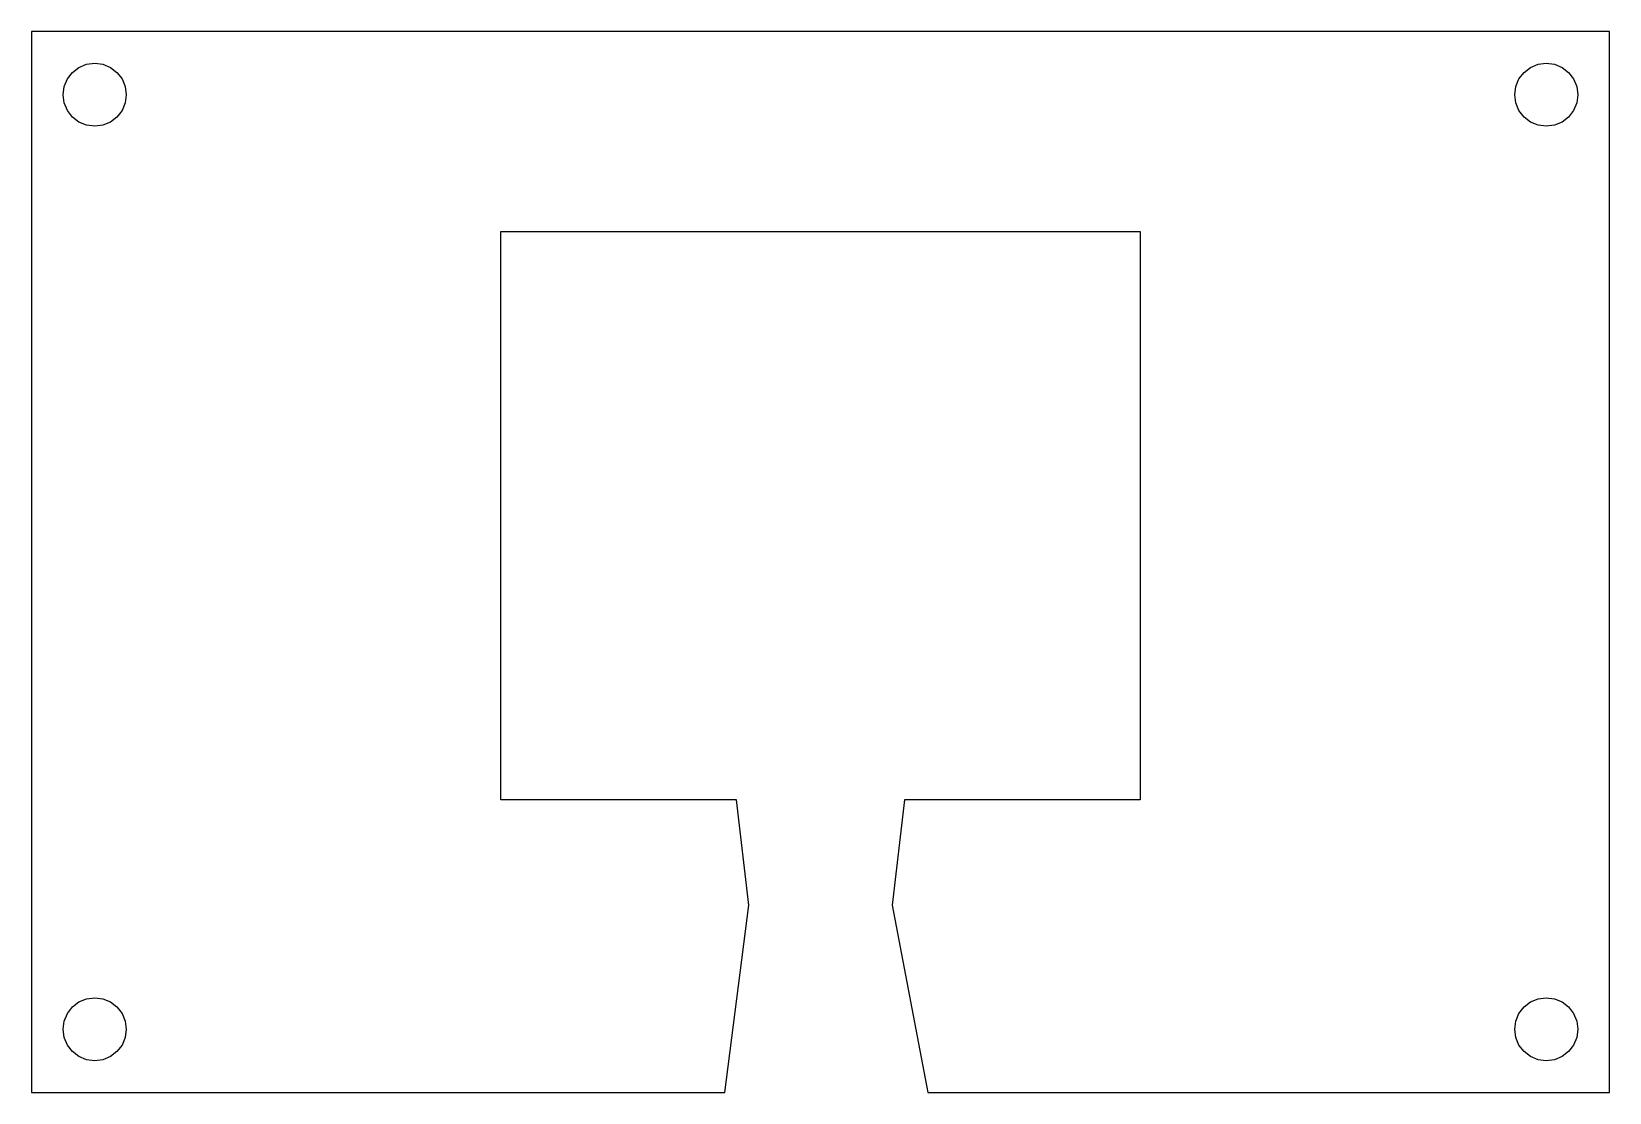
# Model space of a CAD drawing. Extents: x 3 to 75, y 2 to 160.
# Drawn here: x 2.82 to 23.99, y 38.77 to 52.99 of the extents above; entities that cross this region are included whole.
import ezdxf

# ---------------------------------------------------------------- set-up
doc = ezdxf.new("R2010")
doc.units = 0
doc.layers.get('0').update_dxf_attribs({"linetype": 'CONTINUOUS'})

msp = doc.modelspace()

# ---------------------------------------------------------------- linework, layer by layer
at = {"color": 7}
for p, q in [((23.988889, 52.99193), (2.822222, 52.99193)), ((2.822222, 52.99193), (2.822222, 38.76793)), ((23.988889, 38.76793), (23.988889, 52.99193)), ((3.369547, 52.444608), (3.457222, 52.511882)), ((3.457222, 52.511882), (3.559322, 52.55417)), ((3.559322, 52.55417), (3.668889, 52.568597)), ((3.668889, 52.568597), (3.778455, 52.554175)), ((3.778455, 52.55417), (3.880556, 52.511882)), ((3.880556, 52.511882), (3.968231, 52.444608)), ((22.84288, 52.444608), (22.930556, 52.511882)), ((22.930556, 52.511882), (23.032655, 52.55417)), ((23.032655, 52.55417), (23.142222, 52.568597)), ((23.142222, 52.568597), (23.251789, 52.554175)), ((23.251789, 52.55417), (23.353889, 52.511882)), ((23.353889, 52.511882), (23.441564, 52.444608)), ((3.25998, 52.254825), (3.302271, 52.35693)), ((3.302271, 52.35693), (3.369547, 52.444608)), ((3.968231, 52.444608), (4.035506, 52.35693)), ((4.035506, 52.35693), (4.077798, 52.254825)), ((22.733313, 52.254825), (22.775604, 52.35693)), ((22.775604, 52.35693), (22.84288, 52.444608)), ((23.441564, 52.444608), (23.508841, 52.35693)), ((23.508841, 52.35693), (23.551131, 52.254825)), ((3.245556, 52.145264), (3.25998, 52.254825)), ((3.25998, 52.035691), (3.245556, 52.145264)), ((4.077798, 52.254825), (4.092222, 52.145264)), ((4.092222, 52.145264), (4.077798, 52.035691)), ((22.718889, 52.145264), (22.733313, 52.254825)), ((22.733313, 52.035691), (22.718889, 52.145264)), ((23.551131, 52.254825), (23.565556, 52.145264)), ((23.565556, 52.145264), (23.551131, 52.035691)), ((3.302271, 51.933597), (3.25998, 52.035691)), ((3.369547, 51.845919), (3.302271, 51.933597)), ((4.035506, 51.933597), (3.968231, 51.845919)), ((4.077798, 52.035691), (4.035506, 51.933597)), ((22.775604, 51.933597), (22.733313, 52.035691)), ((22.84288, 51.845919), (22.775604, 51.933597)), ((23.508841, 51.933597), (23.441564, 51.845919)), ((23.551131, 52.035691), (23.508841, 51.933597)), ((3.457222, 51.778643), (3.369547, 51.845919)), ((3.559322, 51.736355), (3.457222, 51.778643)), ((3.668889, 51.72193), (3.559322, 51.736352)), ((3.778455, 51.736355), (3.668889, 51.72193)), ((3.880556, 51.778643), (3.778455, 51.736355)), ((3.968231, 51.845919), (3.880556, 51.778643)), ((22.930556, 51.778643), (22.84288, 51.845919)), ((23.032655, 51.736355), (22.930556, 51.778643)), ((23.142222, 51.72193), (23.032655, 51.736352)), ((23.251789, 51.736355), (23.142222, 51.72193)), ((23.353889, 51.778643), (23.251789, 51.736355)), ((23.441564, 51.845919), (23.353889, 51.778643)), ((9.115777, 42.690819), (9.115777, 50.310819)), ((9.115777, 50.310819), (17.695334, 50.310819)), ((17.695334, 50.310819), (17.695334, 42.690819)), ((12.276667, 42.690819), (9.115777, 42.690819)), ((12.442864, 41.279708), (12.276667, 42.690819)), ((14.534444, 42.690819), (14.368247, 41.279708)), ((17.695334, 42.690819), (14.534444, 42.690819)), ((12.124267, 38.76793), (12.442864, 41.279708)), ((14.368247, 41.279708), (14.846143, 38.76793)), ((3.457222, 39.981206), (3.559322, 40.023506)), ((3.559322, 40.023506), (3.668889, 40.03793)), ((3.668889, 40.03793), (3.778455, 40.023509)), ((3.778455, 40.023506), (3.880556, 39.981206)), ((22.930556, 39.981206), (23.032655, 40.023506)), ((23.032655, 40.023506), (23.142222, 40.03793)), ((23.142222, 40.03793), (23.251789, 40.023509)), ((23.251789, 40.023506), (23.353889, 39.981206)), ((3.25998, 39.724161), (3.302271, 39.826264)), ((3.302271, 39.826264), (3.369547, 39.913933)), ((3.369547, 39.913933), (3.457222, 39.981206)), ((3.880556, 39.981206), (3.968231, 39.913933)), ((3.968231, 39.913933), (4.035506, 39.826264)), ((4.035506, 39.826264), (4.077798, 39.724161)), ((22.733313, 39.724161), (22.775604, 39.826264)), ((22.775604, 39.826264), (22.84288, 39.913933)), ((22.84288, 39.913933), (22.930556, 39.981206)), ((23.353889, 39.981206), (23.441564, 39.913933)), ((23.441564, 39.913933), (23.508841, 39.826264)), ((23.508841, 39.826264), (23.551131, 39.724161)), ((3.245556, 39.614597), (3.25998, 39.724161)), ((3.25998, 39.505027), (3.245556, 39.614597)), ((4.077798, 39.724161), (4.092222, 39.614597)), ((4.092222, 39.614597), (4.077798, 39.505027)), ((22.718889, 39.614597), (22.733313, 39.724161)), ((22.733313, 39.505027), (22.718889, 39.614597)), ((23.551131, 39.724161), (23.565556, 39.614597)), ((23.565556, 39.614597), (23.551131, 39.505027)), ((3.302271, 39.40293), (3.25998, 39.505027)), ((3.369547, 39.315252), (3.302271, 39.40293)), ((4.035506, 39.40293), (3.968231, 39.315252)), ((4.077798, 39.505027), (4.035506, 39.40293)), ((22.775604, 39.40293), (22.733313, 39.505027)), ((22.84288, 39.315252), (22.775604, 39.40293)), ((23.508841, 39.40293), (23.441564, 39.315252)), ((23.551131, 39.505027), (23.508841, 39.40293)), ((3.457222, 39.247979), (3.369547, 39.315252)), ((3.559322, 39.205682), (3.457222, 39.247979)), ((3.668889, 39.191264), (3.559322, 39.205685)), ((3.778455, 39.205682), (3.668889, 39.191264)), ((3.880556, 39.247979), (3.778455, 39.205682)), ((3.968231, 39.315252), (3.880556, 39.247979)), ((22.930556, 39.247979), (22.84288, 39.315252)), ((23.032655, 39.205682), (22.930556, 39.247979)), ((23.142222, 39.191264), (23.032655, 39.205685)), ((23.251789, 39.205682), (23.142222, 39.191264)), ((23.353889, 39.247979), (23.251789, 39.205682)), ((23.441564, 39.315252), (23.353889, 39.247979)), ((2.822222, 38.76793), (12.124267, 38.76793)), ((14.846143, 38.76793), (23.988889, 38.76793))]:
    msp.add_line(p, q, dxfattribs=at)

doc.saveas('drawing.dxf')
